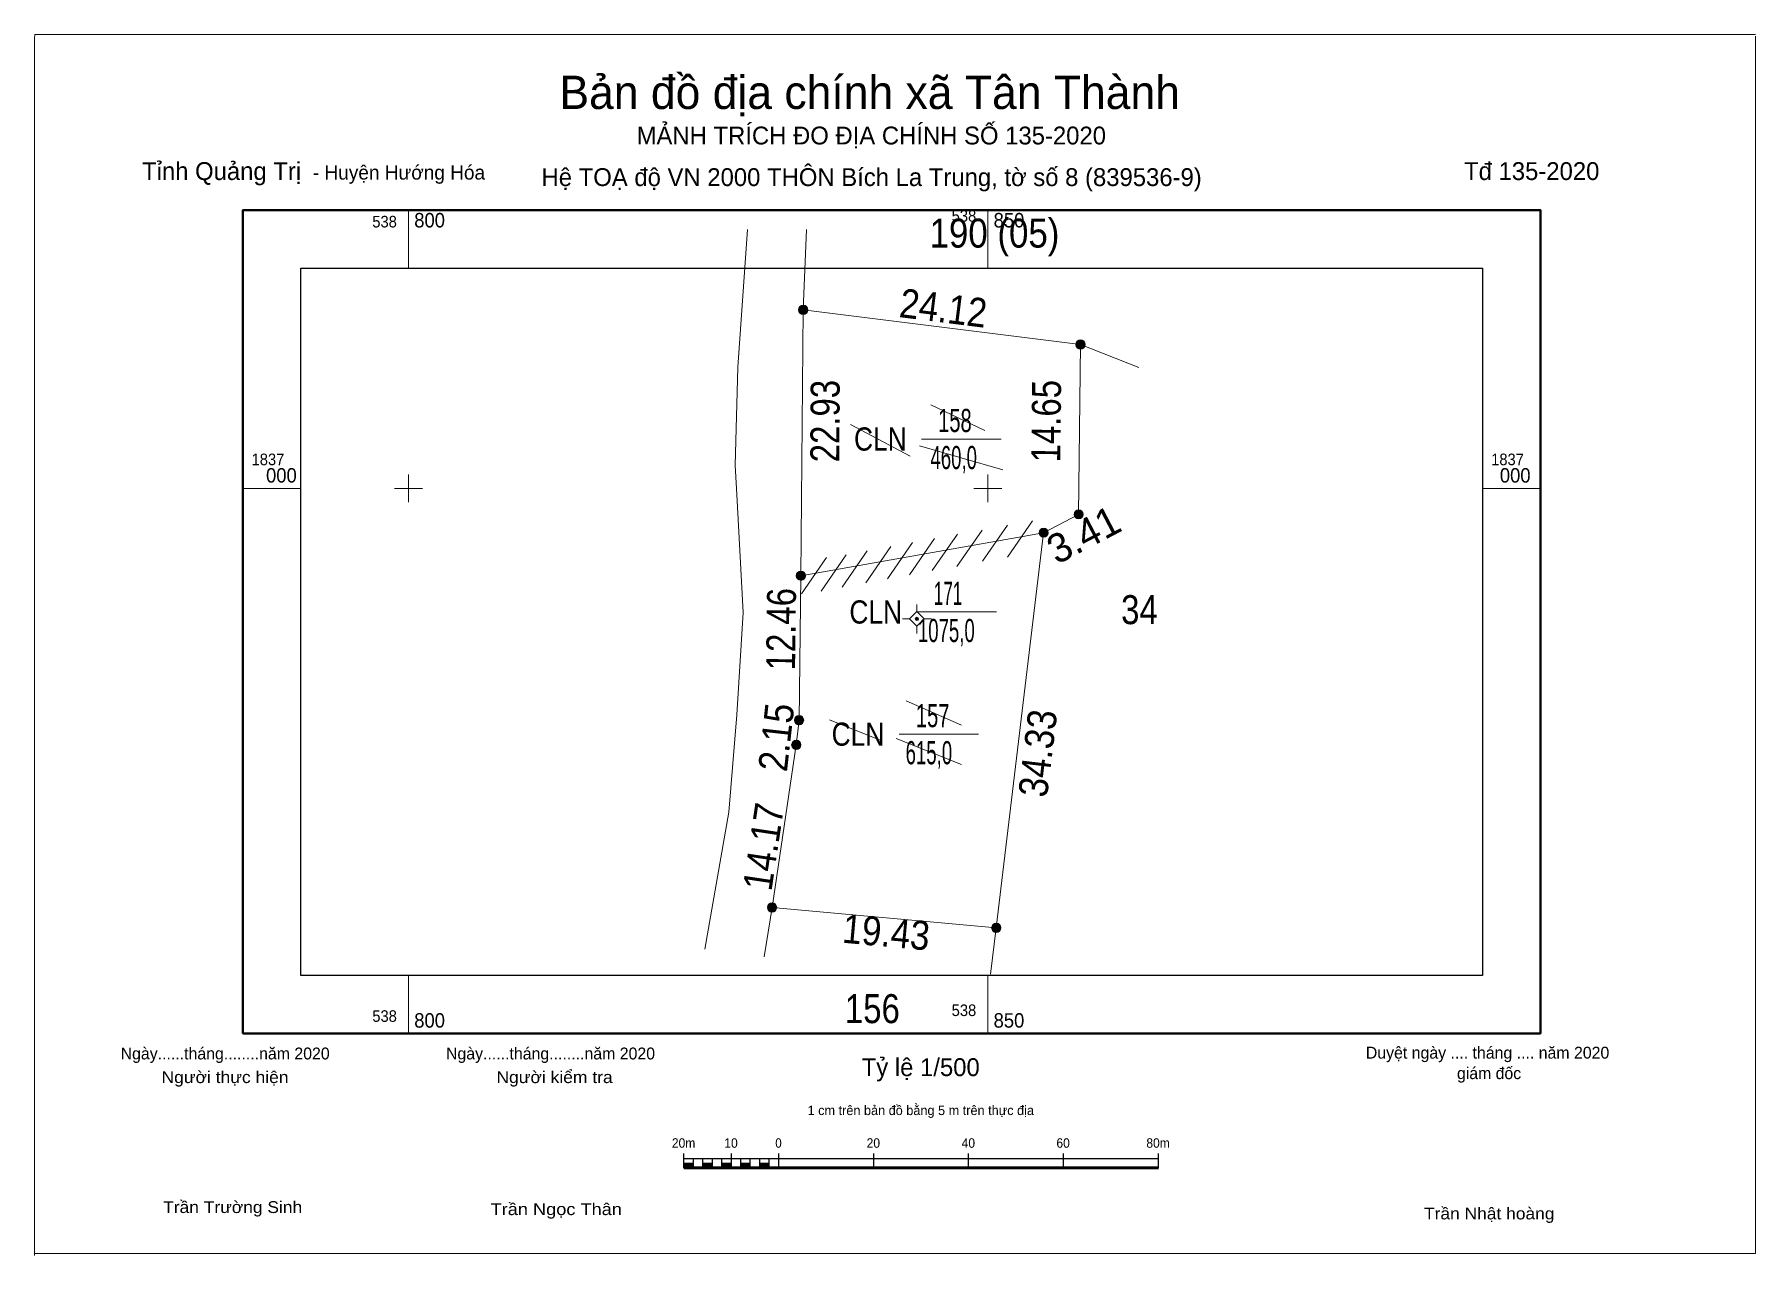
# Model space of a CAD drawing. Header units: metres. Extents: x 538659 to 538916, y 1836934 to 1837612.
# Drawn here: x 538767.7 to 538916.3, y 1836933.8 to 1837039.2 of the extents above.
import ezdxf
from ezdxf.enums import TextEntityAlignment as Align

# ---------------------------------------------------------------- set-up
doc = ezdxf.new("R2010")
doc.units = ezdxf.units.M
doc.header["$LTSCALE"] = 0.5
for name, color, linetype, lineweight in [('1', 7, 'Continuous', 13), ('10', 7, 'Continuous', 13), ('11', 7, 'Continuous', 13), ('2', 7, 'Continuous', 25), ('23', 7, 'Continuous', 13), ('4', 7, 'Continuous', 13), ('63', 7, 'Continuous', 13)]:
    doc.layers.add(name, color=color, linetype=linetype, lineweight=lineweight)

msp = doc.modelspace()

# ---------------------------------------------------------------- hatches: boundary and pattern name
at = {"layer": '11'}
msp.add_hatch(color=256, dxfattribs=at).paths.add_polyline_path([(538844.0298, 1836988.74, 1), (538843.7298, 1836988.74, 1)])
at = {"layer": '2'}
for points in [[(538823.77, 1836941.38), (538824.59, 1836941.38), (538824.59, 1836941.79), (538823.77, 1836941.79)], [(538825.41, 1836941.38), (538826.23, 1836941.38), (538826.23, 1836941.79), (538825.41, 1836941.79)], [(538827.05, 1836941.38), (538827.87, 1836941.38), (538827.87, 1836941.79), (538827.05, 1836941.79)], [(538828.69, 1836941.38), (538829.5, 1836941.38), (538829.5, 1836941.79), (538828.69, 1836941.79)], [(538830.32, 1836941.38), (538831.14, 1836941.38), (538831.14, 1836941.79), (538830.32, 1836941.79)]]:
    msp.add_hatch(color=256, dxfattribs=at).paths.add_polyline_path(points)
at = {"layer": '4'}
for points in [[(538834.47, 1837015.4, 1), (538833.67, 1837015.4, 1)], [(538834.47, 1837015.4, 1), (538833.67, 1837015.4, 1)], [(538858.4, 1837012.41, 1), (538857.6, 1837012.41, 1)], [(538858.4, 1837012.41, 1), (538857.6, 1837012.41, 1)], [(538858.4, 1837012.41, 1), (538857.6, 1837012.41, 1)], [(538858.24, 1836997.76, 1), (538857.44, 1836997.76, 1)], [(538855.22, 1836996.18, 1), (538854.42, 1836996.18, 1)], [(538855.22, 1836996.18, 1), (538854.42, 1836996.18, 1)], [(538855.22, 1836996.18, 1), (538854.42, 1836996.18, 1)], [(538834.272, 1836992.4668, 1), (538833.472, 1836992.4668, 1)], [(538834.272, 1836992.4668, 1), (538833.472, 1836992.4668, 1)], [(538834.272, 1836992.4668, 1), (538833.472, 1836992.4668, 1)], [(538834.11, 1836980.01, 1), (538833.31, 1836980.01, 1)], [(538833.87, 1836977.87, 1), (538833.07, 1836977.87, 1)], [(538831.78, 1836963.85, 1), (538830.98, 1836963.85, 1)], [(538831.78, 1836963.85, 1), (538830.98, 1836963.85, 1)], [(538851.13, 1836962.09, 1), (538850.33, 1836962.09, 1)], [(538851.13, 1836962.09, 1), (538850.33, 1836962.09, 1)], [(538851.13, 1836962.09, 1), (538850.33, 1836962.09, 1)]]:
    msp.add_hatch(color=256, dxfattribs=at).paths.add_polyline_path(points)

# ---------------------------------------------------------------- linework, layer by layer
at = {"layer": '1'}
for p, q in [((538845.08, 1837007.2), (538849.73, 1837004.99)), ((538838.14, 1837005.51), (538843.31, 1837002.77)), ((538844.1, 1837003.68), (538851.3, 1837001.59)), ((538844.28, 1837004.26), (538851.14, 1837004.26)), ((538853.85, 1836997.2), (538851.69, 1836994.07)), ((538833.87, 1836992.47), (538854.82, 1836996.18)), ((538845.41, 1836995.67), (538843.25, 1836992.54)), ((538847.37, 1836996.06), (538845.21, 1836992.93)), ((538849.5, 1836996.39), (538847.34, 1836993.26)), ((538851.69, 1836996.84), (538849.53, 1836993.71)), ((538837.78, 1836994.27), (538835.62, 1836991.14)), ((538839.58, 1836994.62), (538837.42, 1836991.49)), ((538841.64, 1836994.98), (538839.48, 1836991.85)), ((538843.51, 1836995.34), (538841.35, 1836992.21)), ((538836.08, 1836994.04), (538833.92, 1836990.91)), ((538843.88, 1836989.34), (538850.74, 1836989.34)), ((538842.95, 1836981.67), (538847.72, 1836979.58)), ((538836.33, 1836980.04), (538840.72, 1836978.28)), ((538842.09, 1836978.41), (538847.72, 1836976.19)), ((538842.36, 1836978.8), (538849.21, 1836978.8))]:
    msp.add_line(p, q, dxfattribs=at)
at = {"layer": '10'}
msp.add_lwpolyline([(538831.38, 1836963.85), (538850.73, 1836962.09), (538854.82, 1836996.18), (538857.84, 1836997.76), (538858, 1837012.41), (538834.07, 1837015.4)], dxfattribs=at)
at = {"layer": '11'}
for p, q in [((538767.76, 1837039.16), (538916.26, 1837039.16)), ((538843.88, 1836989.99), (538843.88, 1836989.37)), ((538843.25, 1836988.74), (538842.63, 1836988.74)), ((538845.13, 1836988.74), (538844.51, 1836988.74)), ((538843.88, 1836988.11), (538843.88, 1836987.49))]:
    msp.add_line(p, q, dxfattribs=at)
for points in [[(538767.72, 1836933.82), (538767.72, 1837038.82), (538767.76, 1837039.16)], [(538916.26, 1837039), (538916.26, 1836934), (538767.76, 1836934)]]:
    msp.add_lwpolyline(points, dxfattribs=at)
msp.add_lwpolyline([(538843.88, 1836989.37), (538843.25, 1836988.74), (538843.88, 1836988.11), (538844.51, 1836988.74)], close=True, dxfattribs=at)
msp.add_circle((538843.8798, 1836988.74), 0.15, dxfattribs=at)
at = {"layer": '2'}
for p, q in [((538823.77, 1836941.38), (538823.77, 1836942.61)), ((538823.77, 1836942.2), (538864.72, 1836942.2)), ((538824.59, 1836941.38), (538824.59, 1836942.2)), ((538825.41, 1836941.38), (538825.41, 1836942.2)), ((538826.23, 1836941.38), (538826.23, 1836942.2)), ((538827.05, 1836941.38), (538827.05, 1836942.2)), ((538827.87, 1836941.38), (538827.87, 1836942.61)), ((538828.69, 1836941.38), (538828.69, 1836942.2)), ((538829.5, 1836941.38), (538829.5, 1836942.2)), ((538830.32, 1836941.38), (538830.32, 1836942.2)), ((538831.14, 1836941.38), (538831.14, 1836942.2)), ((538831.96, 1836941.38), (538831.96, 1836942.61)), ((538840.15, 1836941.38), (538840.15, 1836942.61)), ((538848.34, 1836941.38), (538848.34, 1836942.61)), ((538856.53, 1836941.38), (538856.53, 1836942.61)), ((538864.72, 1836941.38), (538864.72, 1836942.61))]:
    msp.add_line(p, q, dxfattribs=at)
at = {"layer": '2', "lineweight": 53}
msp.add_line((538823.77, 1836941.38), (538864.72, 1836941.38), dxfattribs=at)
at = {"layer": '2', "lineweight": 13}
for points in [[(538823.77, 1836941.38), (538824.59, 1836941.38), (538824.59, 1836941.79), (538823.77, 1836941.79)], [(538825.41, 1836941.38), (538826.23, 1836941.38), (538826.23, 1836941.79), (538825.41, 1836941.79)], [(538827.05, 1836941.38), (538827.87, 1836941.38), (538827.87, 1836941.79), (538827.05, 1836941.79)], [(538828.69, 1836941.38), (538829.5, 1836941.38), (538829.5, 1836941.79), (538828.69, 1836941.79)], [(538830.32, 1836941.38), (538831.14, 1836941.38), (538831.14, 1836941.79), (538830.32, 1836941.79)]]:
    msp.add_lwpolyline(points, close=True, dxfattribs=at)
at = {"layer": '23'}
msp.add_lwpolyline([(538831.38, 1836963.85), (538833.47, 1836977.87), (538833.71, 1836980.01), (538833.87, 1836992.47), (538834.07, 1837015.4)], dxfattribs=at)
at = {"layer": '4'}
for p, q in [((538834.07, 1837015.4), (538834.35, 1837022.32)), ((538858, 1837012.41), (538863.02, 1837010.42)), ((538830.7, 1836959.58), (538831.38, 1836963.85)), ((538850.24, 1836958.09), (538850.73, 1836962.09))]:
    msp.add_line(p, q, dxfattribs=at)
for points in [[(538828.3, 1837000), (538828.19, 1837001.98), (538828.42, 1837010.46), (538829.27, 1837022.32)], [(538828.3, 1837000), (538828.89, 1836989.29), (538828.35, 1836980.47), (538827.64, 1836972.06), (538825.57, 1836960.24)]]:
    msp.add_lwpolyline(points, dxfattribs=at)
for centre in [(538834.07, 1837015.4), (538834.07, 1837015.4), (538858, 1837012.41), (538858, 1837012.41), (538858, 1837012.41), (538857.84, 1836997.76), (538854.82, 1836996.18), (538854.82, 1836996.18), (538854.82, 1836996.18), (538833.872, 1836992.4668), (538833.872, 1836992.4668), (538833.872, 1836992.4668), (538833.71, 1836980.01), (538833.47, 1836977.87), (538831.38, 1836963.85), (538831.38, 1836963.85), (538850.73, 1836962.09), (538850.73, 1836962.09), (538850.73, 1836962.09)]:
    msp.add_circle(centre, 0.4, dxfattribs=at)
at = {"layer": '63'}
for p, q in [((538800, 1837019.01), (538800, 1837024.01)), ((538850, 1837019.01), (538850, 1837024.01)), ((538800, 1836998.8), (538800, 1837001.2)), ((538850, 1836998.8), (538850, 1837001.2)), ((538785.71, 1837000), (538790.71, 1837000)), ((538798.8, 1837000), (538801.2, 1837000)), ((538848.8, 1837000), (538851.2, 1837000)), ((538892.69, 1837000), (538897.69, 1837000)), ((538800, 1836952.98), (538800, 1836957.98)), ((538850, 1836952.98), (538850, 1836957.98))]:
    msp.add_line(p, q, dxfattribs=at)
at = {"layer": '63', "lineweight": 40}
msp.add_lwpolyline([(538785.71, 1836952.98), (538785.71, 1837024.01), (538897.69, 1837024.01), (538897.69, 1836952.98)], close=True, dxfattribs=at)
at = {"layer": '63', "lineweight": 25}
msp.add_lwpolyline([(538790.71, 1836957.98), (538790.71, 1837019.01), (538892.69, 1837019.01), (538892.69, 1836957.98)], close=True, dxfattribs=at)
msp.add_lwpolyline([(538790.71, 1836957.98), (538790.71, 1837019.01), (538892.69, 1837019.01), (538892.69, 1836957.98)], close=True, dxfattribs=at)
msp.add_lwpolyline([(538790.71, 1836957.98), (538790.71, 1837019.01), (538892.69, 1837019.01), (538892.69, 1836957.98)], close=True, dxfattribs=at)

# ---------------------------------------------------------------- texts
at = {"layer": '1'}
for s, width, p in [('158', 0.65, (538847.16, 1837004.86)), ('460,0', 0.6, (538847.055, 1837001.66)), ('171', 0.55, (538846.57, 1836989.94)), ('1075,0', 0.6, (538846.42, 1836986.74)), ('157', 0.65, (538845.24, 1836979.4)), ('615,0', 0.6, (538844.915, 1836976.2))]:
    msp.add_text(s, height=2, dxfattribs=dict(at, width=width)).set_placement(p, align=Align.CENTER)
at = {"layer": '1', "width": 0.85}
for p in [(538843, 1837003.26), (538842.6, 1836988.34), (538841.07, 1836977.8)]:
    msp.add_text('CLN', height=2, dxfattribs=at).set_placement(p, align=Align.RIGHT)
at = {"layer": '2'}
for s, height, p in [('Bản đồ địa chính xã Tân Thành', 2.87, (538839.805, 1837032.73)), ('MẢNH TRÍCH ĐO ĐỊA CHÍNH SỐ 135-2020', 1.54, (538839.945, 1837029.67)), ('Hệ TOẠ độ VN 2000 THÔN Bích La Trung, tờ số 8 (839536-9)', 1.54, (538839.975, 1837026.08)), ('Ngày......tháng........năm 2020', 1.024, (538784.18, 1836950.74)), ('Ngày......tháng........năm 2020', 1.024, (538812.26, 1836950.74)), ('Duyệt ngày .... tháng .... năm 2020', 1.024, (538893.13, 1836950.81)), ('Tỷ lệ 1/500', 1.54, (538844.21, 1836949.3)), ('giám đốc', 1.02, (538893.26, 1836949.04)), ('1 cm trên bản đồ bằng 5 m trên thực địa', 0.8188, (538844.215, 1836945.94))]:
    msp.add_text(s, height=height, dxfattribs=at).set_placement(p, align=Align.CENTER)
for s, height, p in [('Tỉnh Quảng Trị ', 1.539, (538777.01, 1837026.6)), ('- Huyện Hướng Hóa', 1.228, (538791.75, 1837026.64))]:
    msp.add_text(s, height=height, dxfattribs=at).set_placement(p)
msp.add_text(' Tđ 135-2020', height=1.54, dxfattribs=at).set_placement((538902.78, 1837026.6), align=Align.RIGHT)
for s, height, width, p in [('Người thực hiện', 1.024, 1.1, (538784.17, 1836948.7)), ('Người kiểm tra', 1.024, 1.1, (538812.61, 1836948.7)), ('20m', 0.8188, 0.95, (538823.745, 1836943.12)), ('10', 0.8188, 0.95, (538827.84, 1836943.12)), ('0', 0.8188, 0.9, (538831.935, 1836943.12)), ('20', 0.8188, 0.95, (538840.12, 1836943.12)), ('40', 0.8188, 0.95, (538848.32, 1836943.12)), ('60', 0.8188, 0.95, (538856.5, 1836943.12)), ('80m', 0.8188, 0.95, (538864.695, 1836943.12)), ('Trần Trường Sinh', 1.02, 1.1, (538784.83, 1836937.49)), ('Trần Ngọc Thân', 1.02, 1.15, (538812.755, 1836937.31)), ('Trần Nhật hoàng', 1.02, 1.1, (538893.275, 1836936.94))]:
    msp.add_text(s, height=height, dxfattribs=dict(at, width=width)).set_placement(p, align=Align.CENTER)
at = {"layer": '4'}
for s, width, p in [('190 (05)', 0.9, (538850.575, 1837020.77)), ('34', 0.85, (538863.085, 1836988.29)), ('156', 0.85, (538840.035, 1836953.87))]:
    msp.add_text(s, height=2.5, dxfattribs=dict(at, width=width)).set_placement(p, align=Align.CENTER)
for s, rotation, width, p in [('24.12', 352.878, 0.9, (538846.01, 1837014.3202)), ('22.93', 89.662, 0.85, (538837.2011, 1837005.7976)), ('14.65', 89.374, 0.85, (538856.2894, 1837005.7863)), ('12.46', 89.255, 0.85, (538833.4075, 1836987.8387)), ('2.15', 83.601, 0.9, (538832.9847, 1836978.3957)), ('34.33', 83.159, 0.9, (538855.5534, 1836977.0061)), ('14.17', 81.521, 0.9, (538831.8776, 1836968.9107)), ('19.43', 354.803, 0.9, (538841.1218, 1836960.476))]:
    msp.add_text(s, height=2.5, rotation=rotation, dxfattribs=dict(at, width=width)).set_placement(p, align=Align.CENTER)
msp.add_text('3.41', height=2.5, rotation=27.618, dxfattribs=at).set_placement((538858.8455, 1836994.8963), align=Align.CENTER)
at = {"layer": '63', "width": 0.95}
for p in [(538849, 1837023.01), (538799, 1837022.51), (538799, 1836953.98), (538849, 1836954.48)]:
    msp.add_text('538', height=1, dxfattribs=at).set_placement(p, align=Align.RIGHT)
for s, height, p in [('800', 1.25, (538800.5, 1837022.51)), ('850', 1.25, (538850.5, 1837022.51)), ('1837', 1, (538786.46, 1837002)), ('1837', 1, (538786.46, 1837002)), ('000', 1.25, (538787.71, 1837000.5)), ('1837', 1, (538893.44, 1837002)), ('1837', 1, (538893.44, 1837002)), ('000', 1.25, (538894.19, 1837000.5)), ('800', 1.25, (538800.5, 1836953.48)), ('850', 1.25, (538850.5, 1836953.48))]:
    msp.add_text(s, height=height, dxfattribs=at).set_placement(p)

doc.saveas('drawing.dxf')
